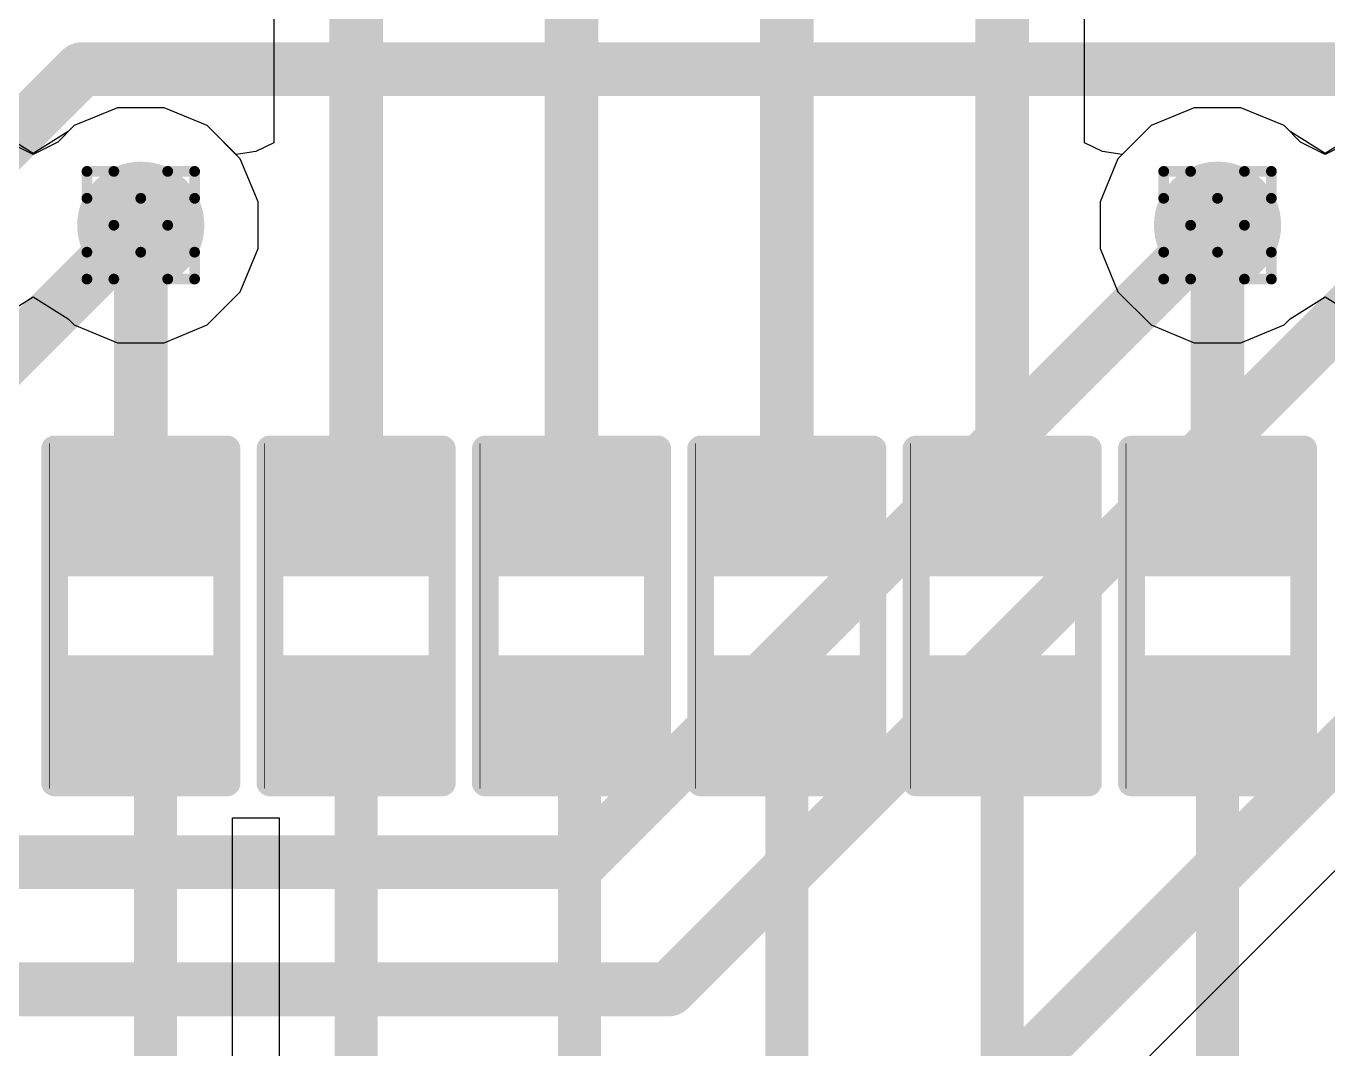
# Model space of a CAD drawing. Header units: inches. Extents: x -11 to 5379, y 0 to 5429.
# Drawn here: x 144.94 to 151.08, y 72.77 to 77.6 of the extents above; entities that cross this region are included whole.
import ezdxf

# ---------------------------------------------------------------- set-up
doc = ezdxf.new("R2010")
doc.units = ezdxf.units.IN
for name, color, linetype in [('Bottom Layer', 5, 'Continuous'), ('Drill Drawing', 1, 'Continuous'), ('GND', 16, 'Continuous'), ('PWR', 76, 'Continuous'), ('Top Layer', 1, 'Continuous'), ('Top Overlay', 2, 'Continuous'), ('Top Paste', 8, 'Continuous'), ('Top Solder', 216, 'Continuous'), ('Via Holes', 16, 'Continuous')]:
    doc.layers.add(name, color=color, linetype=linetype)

# ---------------------------------------------------------------- blocks, each defined once
blk = doc.blocks.new('R___0402_357')
at = {"layer": 'Top Layer'}
for points in [[(-0.6985, -0.3175), (-0.6985, 0.3175), (-0.2413, 0.3175), (-0.2413, -0.3175)], [(0.2413, -0.3175), (0.2413, 0.3175), (0.6985, 0.3175), (0.6985, -0.3175)]]:
    blk.add_hatch(color=1, dxfattribs=at).paths.add_polyline_path(points)
at = {"layer": 'Top Paste'}
for points in [[(-0.6985, -0.3175), (-0.6985, 0.3175), (-0.2413, 0.3175), (-0.2413, -0.3175)], [(0.2413, -0.3175), (0.2413, 0.3175), (0.6985, 0.3175), (0.6985, -0.3175)]]:
    blk.add_hatch(color=8, dxfattribs=at).paths.add_polyline_path(points)
at = {"layer": 'Top Solder'}
for points in [[(-0.7535, -0.3725), (-0.7535, 0.3725), (-0.1863, 0.3725), (-0.1863, -0.3725)], [(0.1863, -0.3725), (0.1863, 0.3725), (0.7535, 0.3725), (0.7535, -0.3725)]]:
    blk.add_hatch(color=216, dxfattribs=at).paths.add_polyline_path(points)
at = {"layer": 'Top Overlay'}
for points in [[(-0.7874, -0.4064, 0.127, 0.127, 0), (-0.7874, 0.4064, 0.127, 0.127, 0)], [(0.7874, 0.4064, 0.127, 0.127, 0), (-0.7874, 0.4064, 0.127, 0.127, 0)], [(0.7874, -0.4064, 0.127, 0.127, 0), (0.7874, 0.4064, 0.127, 0.127, 0)], [(0.7874, -0.4064, 0.127, 0.127, 0), (-0.7874, -0.4064, 0.127, 0.127, 0)], [(0.8128, -0.4318, 0.00323, 0.00323, 0), (-0.8128, -0.4318, 0.00323, 0.00323, 0)]]:
    blk.add_lwpolyline(points, format="xyseb", dxfattribs=at)
for points in [[(-0.8191, 0.4064, 0.0635, 0.0635, 1), (-0.7556, 0.4064, 0.0635, 0.0635, 1)], [(-0.8191, 0.4064, 0.0635, 0.0635, 1), (-0.7556, 0.4064, 0.0635, 0.0635, 1)], [(0.7556, 0.4064, 0.0635, 0.0635, 1), (0.8191, 0.4064, 0.0635, 0.0635, 1)], [(0.7556, 0.4064, 0.0635, 0.0635, 1), (0.8191, 0.4064, 0.0635, 0.0635, 1)], [(-0.8191, -0.4064, 0.0635, 0.0635, 1), (-0.7556, -0.4064, 0.0635, 0.0635, 1)], [(-0.8191, -0.4064, 0.0635, 0.0635, 1), (-0.7556, -0.4064, 0.0635, 0.0635, 1)], [(0.7556, -0.4064, 0.0635, 0.0635, 1), (0.8191, -0.4064, 0.0635, 0.0635, 1)], [(0.7556, -0.4064, 0.0635, 0.0635, 1), (0.8191, -0.4064, 0.0635, 0.0635, 1)], [(-0.8136, -0.4318, 0.00161, 0.00161, 1), (-0.812, -0.4318, 0.00161, 0.00161, 1)], [(0.812, -0.4318, 0.00161, 0.00161, 1), (0.8136, -0.4318, 0.00161, 0.00161, 1)]]:
    blk.add_lwpolyline(points, format="xyseb", close=True, dxfattribs=at)
blk = doc.blocks.new('R___0402_359')
at = {"layer": 'Top Layer'}
for points in [[(-0.6985, -0.3175), (-0.6985, 0.3175), (-0.2413, 0.3175), (-0.2413, -0.3175)], [(0.2413, -0.3175), (0.2413, 0.3175), (0.6985, 0.3175), (0.6985, -0.3175)]]:
    blk.add_hatch(color=1, dxfattribs=at).paths.add_polyline_path(points)
at = {"layer": 'Top Paste'}
for points in [[(-0.6985, -0.3175), (-0.6985, 0.3175), (-0.2413, 0.3175), (-0.2413, -0.3175)], [(0.2413, -0.3175), (0.2413, 0.3175), (0.6985, 0.3175), (0.6985, -0.3175)]]:
    blk.add_hatch(color=8, dxfattribs=at).paths.add_polyline_path(points)
at = {"layer": 'Top Solder'}
for points in [[(-0.7535, -0.3725), (-0.7535, 0.3725), (-0.1863, 0.3725), (-0.1863, -0.3725)], [(0.1863, -0.3725), (0.1863, 0.3725), (0.7535, 0.3725), (0.7535, -0.3725)]]:
    blk.add_hatch(color=216, dxfattribs=at).paths.add_polyline_path(points)
at = {"layer": 'Top Overlay'}
for points in [[(-0.7874, -0.4064, 0.127, 0.127, 0), (-0.7874, 0.4064, 0.127, 0.127, 0)], [(0.7874, 0.4064, 0.127, 0.127, 0), (-0.7874, 0.4064, 0.127, 0.127, 0)], [(0.7874, -0.4064, 0.127, 0.127, 0), (0.7874, 0.4064, 0.127, 0.127, 0)], [(0.7874, -0.4064, 0.127, 0.127, 0), (-0.7874, -0.4064, 0.127, 0.127, 0)], [(0.8128, -0.4318, 0.00323, 0.00323, 0), (-0.8128, -0.4318, 0.00323, 0.00323, 0)]]:
    blk.add_lwpolyline(points, format="xyseb", dxfattribs=at)
for points in [[(-0.8191, 0.4064, 0.0635, 0.0635, 1), (-0.7556, 0.4064, 0.0635, 0.0635, 1)], [(-0.8191, 0.4064, 0.0635, 0.0635, 1), (-0.7556, 0.4064, 0.0635, 0.0635, 1)], [(0.7556, 0.4064, 0.0635, 0.0635, 1), (0.8191, 0.4064, 0.0635, 0.0635, 1)], [(0.7556, 0.4064, 0.0635, 0.0635, 1), (0.8191, 0.4064, 0.0635, 0.0635, 1)], [(-0.8191, -0.4064, 0.0635, 0.0635, 1), (-0.7556, -0.4064, 0.0635, 0.0635, 1)], [(-0.8191, -0.4064, 0.0635, 0.0635, 1), (-0.7556, -0.4064, 0.0635, 0.0635, 1)], [(0.7556, -0.4064, 0.0635, 0.0635, 1), (0.8191, -0.4064, 0.0635, 0.0635, 1)], [(0.7556, -0.4064, 0.0635, 0.0635, 1), (0.8191, -0.4064, 0.0635, 0.0635, 1)], [(-0.8136, -0.4318, 0.00161, 0.00161, 1), (-0.812, -0.4318, 0.00161, 0.00161, 1)], [(0.812, -0.4318, 0.00161, 0.00161, 1), (0.8136, -0.4318, 0.00161, 0.00161, 1)]]:
    blk.add_lwpolyline(points, format="xyseb", close=True, dxfattribs=at)
blk = doc.blocks.new('R___0402_361')
at = {"layer": 'Top Layer'}
for points in [[(-0.6985, -0.3175), (-0.6985, 0.3175), (-0.2413, 0.3175), (-0.2413, -0.3175)], [(0.2413, -0.3175), (0.2413, 0.3175), (0.6985, 0.3175), (0.6985, -0.3175)]]:
    blk.add_hatch(color=1, dxfattribs=at).paths.add_polyline_path(points)
at = {"layer": 'Top Paste'}
for points in [[(-0.6985, -0.3175), (-0.6985, 0.3175), (-0.2413, 0.3175), (-0.2413, -0.3175)], [(0.2413, -0.3175), (0.2413, 0.3175), (0.6985, 0.3175), (0.6985, -0.3175)]]:
    blk.add_hatch(color=8, dxfattribs=at).paths.add_polyline_path(points)
at = {"layer": 'Top Solder'}
for points in [[(-0.7535, -0.3725), (-0.7535, 0.3725), (-0.1863, 0.3725), (-0.1863, -0.3725)], [(0.1863, -0.3725), (0.1863, 0.3725), (0.7535, 0.3725), (0.7535, -0.3725)]]:
    blk.add_hatch(color=216, dxfattribs=at).paths.add_polyline_path(points)
at = {"layer": 'Top Overlay'}
for points in [[(-0.7874, -0.4064, 0.127, 0.127, 0), (-0.7874, 0.4064, 0.127, 0.127, 0)], [(0.7874, 0.4064, 0.127, 0.127, 0), (-0.7874, 0.4064, 0.127, 0.127, 0)], [(0.7874, -0.4064, 0.127, 0.127, 0), (0.7874, 0.4064, 0.127, 0.127, 0)], [(0.7874, -0.4064, 0.127, 0.127, 0), (-0.7874, -0.4064, 0.127, 0.127, 0)], [(0.8128, -0.4318, 0.00323, 0.00323, 0), (-0.8128, -0.4318, 0.00323, 0.00323, 0)]]:
    blk.add_lwpolyline(points, format="xyseb", dxfattribs=at)
for points in [[(-0.8191, 0.4064, 0.0635, 0.0635, 1), (-0.7556, 0.4064, 0.0635, 0.0635, 1)], [(-0.8191, 0.4064, 0.0635, 0.0635, 1), (-0.7556, 0.4064, 0.0635, 0.0635, 1)], [(0.7556, 0.4064, 0.0635, 0.0635, 1), (0.8191, 0.4064, 0.0635, 0.0635, 1)], [(0.7556, 0.4064, 0.0635, 0.0635, 1), (0.8191, 0.4064, 0.0635, 0.0635, 1)], [(-0.8191, -0.4064, 0.0635, 0.0635, 1), (-0.7556, -0.4064, 0.0635, 0.0635, 1)], [(-0.8191, -0.4064, 0.0635, 0.0635, 1), (-0.7556, -0.4064, 0.0635, 0.0635, 1)], [(0.7556, -0.4064, 0.0635, 0.0635, 1), (0.8191, -0.4064, 0.0635, 0.0635, 1)], [(0.7556, -0.4064, 0.0635, 0.0635, 1), (0.8191, -0.4064, 0.0635, 0.0635, 1)], [(-0.8136, -0.4318, 0.00161, 0.00161, 1), (-0.812, -0.4318, 0.00161, 0.00161, 1)], [(0.812, -0.4318, 0.00161, 0.00161, 1), (0.8136, -0.4318, 0.00161, 0.00161, 1)]]:
    blk.add_lwpolyline(points, format="xyseb", close=True, dxfattribs=at)
blk = doc.blocks.new('R___0402_363')
at = {"layer": 'Top Layer'}
for points in [[(-0.6985, -0.3175), (-0.6985, 0.3175), (-0.2413, 0.3175), (-0.2413, -0.3175)], [(0.2413, -0.3175), (0.2413, 0.3175), (0.6985, 0.3175), (0.6985, -0.3175)]]:
    blk.add_hatch(color=1, dxfattribs=at).paths.add_polyline_path(points)
at = {"layer": 'Top Paste'}
for points in [[(-0.6985, -0.3175), (-0.6985, 0.3175), (-0.2413, 0.3175), (-0.2413, -0.3175)], [(0.2413, -0.3175), (0.2413, 0.3175), (0.6985, 0.3175), (0.6985, -0.3175)]]:
    blk.add_hatch(color=8, dxfattribs=at).paths.add_polyline_path(points)
at = {"layer": 'Top Solder'}
for points in [[(-0.7535, -0.3725), (-0.7535, 0.3725), (-0.1863, 0.3725), (-0.1863, -0.3725)], [(0.1863, -0.3725), (0.1863, 0.3725), (0.7535, 0.3725), (0.7535, -0.3725)]]:
    blk.add_hatch(color=216, dxfattribs=at).paths.add_polyline_path(points)
at = {"layer": 'Top Overlay'}
for points in [[(-0.7874, -0.4064, 0.127, 0.127, 0), (-0.7874, 0.4064, 0.127, 0.127, 0)], [(0.7874, 0.4064, 0.127, 0.127, 0), (-0.7874, 0.4064, 0.127, 0.127, 0)], [(0.7874, -0.4064, 0.127, 0.127, 0), (0.7874, 0.4064, 0.127, 0.127, 0)], [(0.7874, -0.4064, 0.127, 0.127, 0), (-0.7874, -0.4064, 0.127, 0.127, 0)], [(0.8128, -0.4318, 0.00323, 0.00323, 0), (-0.8128, -0.4318, 0.00323, 0.00323, 0)]]:
    blk.add_lwpolyline(points, format="xyseb", dxfattribs=at)
for points in [[(-0.8191, 0.4064, 0.0635, 0.0635, 1), (-0.7556, 0.4064, 0.0635, 0.0635, 1)], [(-0.8191, 0.4064, 0.0635, 0.0635, 1), (-0.7556, 0.4064, 0.0635, 0.0635, 1)], [(0.7556, 0.4064, 0.0635, 0.0635, 1), (0.8191, 0.4064, 0.0635, 0.0635, 1)], [(0.7556, 0.4064, 0.0635, 0.0635, 1), (0.8191, 0.4064, 0.0635, 0.0635, 1)], [(-0.8191, -0.4064, 0.0635, 0.0635, 1), (-0.7556, -0.4064, 0.0635, 0.0635, 1)], [(-0.8191, -0.4064, 0.0635, 0.0635, 1), (-0.7556, -0.4064, 0.0635, 0.0635, 1)], [(0.7556, -0.4064, 0.0635, 0.0635, 1), (0.8191, -0.4064, 0.0635, 0.0635, 1)], [(0.7556, -0.4064, 0.0635, 0.0635, 1), (0.8191, -0.4064, 0.0635, 0.0635, 1)], [(-0.8136, -0.4318, 0.00161, 0.00161, 1), (-0.812, -0.4318, 0.00161, 0.00161, 1)], [(0.812, -0.4318, 0.00161, 0.00161, 1), (0.8136, -0.4318, 0.00161, 0.00161, 1)]]:
    blk.add_lwpolyline(points, format="xyseb", close=True, dxfattribs=at)
blk = doc.blocks.new('R___0402_365')
at = {"layer": 'Top Layer'}
for points in [[(-0.6985, -0.3175), (-0.6985, 0.3175), (-0.2413, 0.3175), (-0.2413, -0.3175)], [(0.2413, -0.3175), (0.2413, 0.3175), (0.6985, 0.3175), (0.6985, -0.3175)]]:
    blk.add_hatch(color=1, dxfattribs=at).paths.add_polyline_path(points)
at = {"layer": 'Top Paste'}
for points in [[(-0.6985, -0.3175), (-0.6985, 0.3175), (-0.2413, 0.3175), (-0.2413, -0.3175)], [(0.2413, -0.3175), (0.2413, 0.3175), (0.6985, 0.3175), (0.6985, -0.3175)]]:
    blk.add_hatch(color=8, dxfattribs=at).paths.add_polyline_path(points)
at = {"layer": 'Top Solder'}
for points in [[(-0.7535, -0.3725), (-0.7535, 0.3725), (-0.1863, 0.3725), (-0.1863, -0.3725)], [(0.1863, -0.3725), (0.1863, 0.3725), (0.7535, 0.3725), (0.7535, -0.3725)]]:
    blk.add_hatch(color=216, dxfattribs=at).paths.add_polyline_path(points)
at = {"layer": 'Top Overlay'}
for points in [[(-0.7874, -0.4064, 0.127, 0.127, 0), (-0.7874, 0.4064, 0.127, 0.127, 0)], [(0.7874, 0.4064, 0.127, 0.127, 0), (-0.7874, 0.4064, 0.127, 0.127, 0)], [(0.7874, -0.4064, 0.127, 0.127, 0), (0.7874, 0.4064, 0.127, 0.127, 0)], [(0.7874, -0.4064, 0.127, 0.127, 0), (-0.7874, -0.4064, 0.127, 0.127, 0)], [(0.8128, -0.4318, 0.00323, 0.00323, 0), (-0.8128, -0.4318, 0.00323, 0.00323, 0)]]:
    blk.add_lwpolyline(points, format="xyseb", dxfattribs=at)
for points in [[(-0.8191, 0.4064, 0.0635, 0.0635, 1), (-0.7556, 0.4064, 0.0635, 0.0635, 1)], [(-0.8191, 0.4064, 0.0635, 0.0635, 1), (-0.7556, 0.4064, 0.0635, 0.0635, 1)], [(0.7556, 0.4064, 0.0635, 0.0635, 1), (0.8191, 0.4064, 0.0635, 0.0635, 1)], [(0.7556, 0.4064, 0.0635, 0.0635, 1), (0.8191, 0.4064, 0.0635, 0.0635, 1)], [(-0.8191, -0.4064, 0.0635, 0.0635, 1), (-0.7556, -0.4064, 0.0635, 0.0635, 1)], [(-0.8191, -0.4064, 0.0635, 0.0635, 1), (-0.7556, -0.4064, 0.0635, 0.0635, 1)], [(0.7556, -0.4064, 0.0635, 0.0635, 1), (0.8191, -0.4064, 0.0635, 0.0635, 1)], [(0.7556, -0.4064, 0.0635, 0.0635, 1), (0.8191, -0.4064, 0.0635, 0.0635, 1)], [(-0.8136, -0.4318, 0.00161, 0.00161, 1), (-0.812, -0.4318, 0.00161, 0.00161, 1)], [(0.812, -0.4318, 0.00161, 0.00161, 1), (0.8136, -0.4318, 0.00161, 0.00161, 1)]]:
    blk.add_lwpolyline(points, format="xyseb", close=True, dxfattribs=at)
blk = doc.blocks.new('R___0402_368')
at = {"layer": 'Top Layer'}
for points in [[(-0.6985, -0.3175), (-0.6985, 0.3175), (-0.2413, 0.3175), (-0.2413, -0.3175)], [(0.2413, -0.3175), (0.2413, 0.3175), (0.6985, 0.3175), (0.6985, -0.3175)]]:
    blk.add_hatch(color=1, dxfattribs=at).paths.add_polyline_path(points)
at = {"layer": 'Top Paste'}
for points in [[(-0.6985, -0.3175), (-0.6985, 0.3175), (-0.2413, 0.3175), (-0.2413, -0.3175)], [(0.2413, -0.3175), (0.2413, 0.3175), (0.6985, 0.3175), (0.6985, -0.3175)]]:
    blk.add_hatch(color=8, dxfattribs=at).paths.add_polyline_path(points)
at = {"layer": 'Top Solder'}
for points in [[(-0.7535, -0.3725), (-0.7535, 0.3725), (-0.1863, 0.3725), (-0.1863, -0.3725)], [(0.1863, -0.3725), (0.1863, 0.3725), (0.7535, 0.3725), (0.7535, -0.3725)]]:
    blk.add_hatch(color=216, dxfattribs=at).paths.add_polyline_path(points)
at = {"layer": 'Top Overlay'}
for points in [[(-0.7874, -0.4064, 0.127, 0.127, 0), (-0.7874, 0.4064, 0.127, 0.127, 0)], [(0.7874, 0.4064, 0.127, 0.127, 0), (-0.7874, 0.4064, 0.127, 0.127, 0)], [(0.7874, -0.4064, 0.127, 0.127, 0), (0.7874, 0.4064, 0.127, 0.127, 0)], [(0.7874, -0.4064, 0.127, 0.127, 0), (-0.7874, -0.4064, 0.127, 0.127, 0)], [(0.8128, -0.4318, 0.00323, 0.00323, 0), (-0.8128, -0.4318, 0.00323, 0.00323, 0)]]:
    blk.add_lwpolyline(points, format="xyseb", dxfattribs=at)
for points in [[(-0.8191, 0.4064, 0.0635, 0.0635, 1), (-0.7556, 0.4064, 0.0635, 0.0635, 1)], [(-0.8191, 0.4064, 0.0635, 0.0635, 1), (-0.7556, 0.4064, 0.0635, 0.0635, 1)], [(0.7556, 0.4064, 0.0635, 0.0635, 1), (0.8191, 0.4064, 0.0635, 0.0635, 1)], [(0.7556, 0.4064, 0.0635, 0.0635, 1), (0.8191, 0.4064, 0.0635, 0.0635, 1)], [(-0.8191, -0.4064, 0.0635, 0.0635, 1), (-0.7556, -0.4064, 0.0635, 0.0635, 1)], [(-0.8191, -0.4064, 0.0635, 0.0635, 1), (-0.7556, -0.4064, 0.0635, 0.0635, 1)], [(0.7556, -0.4064, 0.0635, 0.0635, 1), (0.8191, -0.4064, 0.0635, 0.0635, 1)], [(0.7556, -0.4064, 0.0635, 0.0635, 1), (0.8191, -0.4064, 0.0635, 0.0635, 1)], [(-0.8136, -0.4318, 0.00161, 0.00161, 1), (-0.812, -0.4318, 0.00161, 0.00161, 1)], [(0.812, -0.4318, 0.00161, 0.00161, 1), (0.8136, -0.4318, 0.00161, 0.00161, 1)]]:
    blk.add_lwpolyline(points, format="xyseb", close=True, dxfattribs=at)

msp = doc.modelspace()

# ---------------------------------------------------------------- hatches: boundary and pattern name
at = {"layer": 'Bottom Layer'}
h = msp.add_hatch(color=5, dxfattribs=at)
edge = h.paths.add_edge_path()
edge.add_arc((145.4784, 76.6584), 0.3, 0, 360)
h = msp.add_hatch(color=5, dxfattribs=at)
edge = h.paths.add_edge_path()
edge.add_arc((150.5584, 76.6584), 0.3, 0, 360)
at = {"layer": 'GND'}
h = msp.add_hatch(color=16, dxfattribs=at)
edge = h.paths.add_edge_path()
edge.add_arc((145.4784, 76.6584), 0.3, 0, 360)
h = msp.add_hatch(color=16, dxfattribs=at)
edge = h.paths.add_edge_path()
edge.add_arc((150.5584, 76.6584), 0.3, 0, 360)
at = {"layer": 'PWR'}
h = msp.add_hatch(color=76, dxfattribs=at)
edge = h.paths.add_edge_path()
edge.add_arc((145.4784, 76.6584), 0.3, 0, 360)
h = msp.add_hatch(color=76, dxfattribs=at)
edge = h.paths.add_edge_path()
edge.add_arc((150.5584, 76.6584), 0.3, 0, 360)
at = {"layer": 'Top Layer'}
h = msp.add_hatch(color=1, dxfattribs=at)
edge = h.paths.add_edge_path()
edge.add_arc((145.4784, 76.6584), 0.3, 0, 360)
h = msp.add_hatch(color=1, dxfattribs=at)
edge = h.paths.add_edge_path()
edge.add_arc((150.5584, 76.6584), 0.3, 0, 360)
at = {"layer": 'Via Holes'}
h = msp.add_hatch(color=7, dxfattribs=at)
edge = h.paths.add_edge_path()
edge.add_arc((145.4784, 76.6584), 0.15, 0, 360)
h = msp.add_hatch(color=7, dxfattribs=at)
edge = h.paths.add_edge_path()
edge.add_arc((150.5584, 76.6584), 0.15, 0, 360)

# ---------------------------------------------------------------- linework, layer by layer
at = {"layer": 'Bottom Layer'}
msp.add_line((149.7148, 72.2174), (153.6017, 76.1044), dxfattribs=at)
for points in [[(144.4624, 76.6584, 0.254, 0.254, 0), (145.1982, 77.3943, 0.254, 0.254, 0)], [(145.1982, 77.3943, 0.254, 0.254, 0), (164.1597, 77.3943, 0.254, 0.254, 0)], [(143.0654, 74.2454, 0.254, 0.254, 0), (145.4784, 76.6584, 0.254, 0.254, 0)], [(147.5542, 73.6543, 0.254, 0.254, 0), (150.5584, 76.6584, 0.254, 0.254, 0)], [(147.9702, 73.0542, 0.254, 0.254, 0), (151.5744, 76.6584, 0.254, 0.254, 0)], [(149.4401, 72.4921, 0.254, 0.254, 0), (153.6064, 76.6584, 0.254, 0.254, 0)], [(123.2073, 73.6543, 0.254, 0.254, 0), (147.5542, 73.6543, 0.254, 0.254, 0)], [(123.41, 73.0542, 0.254, 0.254, 0), (147.9702, 73.0542, 0.254, 0.254, 0)]]:
    msp.add_lwpolyline(points, format="xyseb", dxfattribs=at)
for points in [[(145.1347, 77.3943, 0.127, 0.127, 1), (145.2617, 77.3943, 0.127, 0.127, 1)], [(145.1347, 77.3943, 0.127, 0.127, 1), (145.2617, 77.3943, 0.127, 0.127, 1)], [(145.4149, 76.6584, 0.127, 0.127, 1), (145.5419, 76.6584, 0.127, 0.127, 1)], [(150.4949, 76.6584, 0.127, 0.127, 1), (150.6219, 76.6584, 0.127, 0.127, 1)], [(147.4907, 73.6543, 0.127, 0.127, 1), (147.6177, 73.6543, 0.127, 0.127, 1)], [(147.4907, 73.6543, 0.127, 0.127, 1), (147.6177, 73.6543, 0.127, 0.127, 1)], [(147.9067, 73.0542, 0.127, 0.127, 1), (148.0337, 73.0542, 0.127, 0.127, 1)], [(147.9067, 73.0542, 0.127, 0.127, 1), (148.0337, 73.0542, 0.127, 0.127, 1)]]:
    msp.add_lwpolyline(points, format="xyseb", close=True, dxfattribs=at)
at = {"layer": 'Drill Drawing'}
for points in [[(145.2244, 76.7854, 0.0508, 0.0508, 0), (145.2244, 76.9124, 0.0508, 0.0508, 0)], [(145.2244, 76.9124, 0.0508, 0.0508, 0), (145.3514, 76.9124, 0.0508, 0.0508, 0)], [(145.3514, 76.9124, 0.0508, 0.0508, 0), (145.4784, 76.7854, 0.0508, 0.0508, 0)], [(145.4784, 76.7854, 0.0508, 0.0508, 0), (145.6054, 76.9124, 0.0508, 0.0508, 0)], [(145.6054, 76.9124, 0.0508, 0.0508, 0), (145.7324, 76.9124, 0.0508, 0.0508, 0)], [(145.7324, 76.7854, 0.0508, 0.0508, 0), (145.7324, 76.9124, 0.0508, 0.0508, 0)], [(150.3044, 76.7854, 0.0508, 0.0508, 0), (150.3044, 76.9124, 0.0508, 0.0508, 0)], [(150.3044, 76.9124, 0.0508, 0.0508, 0), (150.4314, 76.9124, 0.0508, 0.0508, 0)], [(150.4314, 76.9124, 0.0508, 0.0508, 0), (150.5584, 76.7854, 0.0508, 0.0508, 0)], [(150.5584, 76.7854, 0.0508, 0.0508, 0), (150.6854, 76.9124, 0.0508, 0.0508, 0)], [(150.6854, 76.9124, 0.0508, 0.0508, 0), (150.8124, 76.9124, 0.0508, 0.0508, 0)], [(150.8124, 76.7854, 0.0508, 0.0508, 0), (150.8124, 76.9124, 0.0508, 0.0508, 0)], [(145.2244, 76.7854, 0.0508, 0.0508, 0), (145.3514, 76.6584, 0.0508, 0.0508, 0)], [(145.6054, 76.6584, 0.0508, 0.0508, 0), (145.7324, 76.7854, 0.0508, 0.0508, 0)], [(150.3044, 76.7854, 0.0508, 0.0508, 0), (150.4314, 76.6584, 0.0508, 0.0508, 0)], [(150.6854, 76.6584, 0.0508, 0.0508, 0), (150.8124, 76.7854, 0.0508, 0.0508, 0)], [(145.2244, 76.5314, 0.0508, 0.0508, 0), (145.3514, 76.6584, 0.0508, 0.0508, 0)], [(145.6054, 76.6584, 0.0508, 0.0508, 0), (145.7324, 76.5314, 0.0508, 0.0508, 0)], [(150.3044, 76.5314, 0.0508, 0.0508, 0), (150.4314, 76.6584, 0.0508, 0.0508, 0)], [(150.6854, 76.6584, 0.0508, 0.0508, 0), (150.8124, 76.5314, 0.0508, 0.0508, 0)], [(145.2244, 76.4044, 0.0508, 0.0508, 0), (145.2244, 76.5314, 0.0508, 0.0508, 0)], [(145.3514, 76.4044, 0.0508, 0.0508, 0), (145.4784, 76.5314, 0.0508, 0.0508, 0)], [(145.4784, 76.5314, 0.0508, 0.0508, 0), (145.6054, 76.4044, 0.0508, 0.0508, 0)], [(145.7324, 76.4044, 0.0508, 0.0508, 0), (145.7324, 76.5314, 0.0508, 0.0508, 0)], [(150.3044, 76.4044, 0.0508, 0.0508, 0), (150.3044, 76.5314, 0.0508, 0.0508, 0)], [(150.4314, 76.4044, 0.0508, 0.0508, 0), (150.5584, 76.5314, 0.0508, 0.0508, 0)], [(150.5584, 76.5314, 0.0508, 0.0508, 0), (150.6854, 76.4044, 0.0508, 0.0508, 0)], [(150.8124, 76.4044, 0.0508, 0.0508, 0), (150.8124, 76.5314, 0.0508, 0.0508, 0)], [(145.2244, 76.4044, 0.0508, 0.0508, 0), (145.3514, 76.4044, 0.0508, 0.0508, 0)], [(145.6054, 76.4044, 0.0508, 0.0508, 0), (145.7324, 76.4044, 0.0508, 0.0508, 0)], [(150.3044, 76.4044, 0.0508, 0.0508, 0), (150.4314, 76.4044, 0.0508, 0.0508, 0)], [(150.6854, 76.4044, 0.0508, 0.0508, 0), (150.8124, 76.4044, 0.0508, 0.0508, 0)]]:
    msp.add_lwpolyline(points, format="xyseb", dxfattribs=at)
for points in [[(145.2117, 76.9124, 0.0254, 0.0254, 1), (145.2371, 76.9124, 0.0254, 0.0254, 1)], [(145.2117, 76.9124, 0.0254, 0.0254, 1), (145.2371, 76.9124, 0.0254, 0.0254, 1)], [(145.3387, 76.9124, 0.0254, 0.0254, 1), (145.3641, 76.9124, 0.0254, 0.0254, 1)], [(145.3387, 76.9124, 0.0254, 0.0254, 1), (145.3641, 76.9124, 0.0254, 0.0254, 1)], [(145.5927, 76.9124, 0.0254, 0.0254, 1), (145.6181, 76.9124, 0.0254, 0.0254, 1)], [(145.5927, 76.9124, 0.0254, 0.0254, 1), (145.6181, 76.9124, 0.0254, 0.0254, 1)], [(145.7197, 76.9124, 0.0254, 0.0254, 1), (145.7451, 76.9124, 0.0254, 0.0254, 1)], [(145.7197, 76.9124, 0.0254, 0.0254, 1), (145.7451, 76.9124, 0.0254, 0.0254, 1)], [(150.2917, 76.9124, 0.0254, 0.0254, 1), (150.3171, 76.9124, 0.0254, 0.0254, 1)], [(150.2917, 76.9124, 0.0254, 0.0254, 1), (150.3171, 76.9124, 0.0254, 0.0254, 1)], [(150.4187, 76.9124, 0.0254, 0.0254, 1), (150.4441, 76.9124, 0.0254, 0.0254, 1)], [(150.4187, 76.9124, 0.0254, 0.0254, 1), (150.4441, 76.9124, 0.0254, 0.0254, 1)], [(150.6727, 76.9124, 0.0254, 0.0254, 1), (150.6981, 76.9124, 0.0254, 0.0254, 1)], [(150.6727, 76.9124, 0.0254, 0.0254, 1), (150.6981, 76.9124, 0.0254, 0.0254, 1)], [(150.7997, 76.9124, 0.0254, 0.0254, 1), (150.8251, 76.9124, 0.0254, 0.0254, 1)], [(150.7997, 76.9124, 0.0254, 0.0254, 1), (150.8251, 76.9124, 0.0254, 0.0254, 1)], [(145.2117, 76.7854, 0.0254, 0.0254, 1), (145.2371, 76.7854, 0.0254, 0.0254, 1)], [(145.2117, 76.7854, 0.0254, 0.0254, 1), (145.2371, 76.7854, 0.0254, 0.0254, 1)], [(145.4657, 76.7854, 0.0254, 0.0254, 1), (145.4911, 76.7854, 0.0254, 0.0254, 1)], [(145.4657, 76.7854, 0.0254, 0.0254, 1), (145.4911, 76.7854, 0.0254, 0.0254, 1)], [(145.7197, 76.7854, 0.0254, 0.0254, 1), (145.7451, 76.7854, 0.0254, 0.0254, 1)], [(145.7197, 76.7854, 0.0254, 0.0254, 1), (145.7451, 76.7854, 0.0254, 0.0254, 1)], [(150.2917, 76.7854, 0.0254, 0.0254, 1), (150.3171, 76.7854, 0.0254, 0.0254, 1)], [(150.2917, 76.7854, 0.0254, 0.0254, 1), (150.3171, 76.7854, 0.0254, 0.0254, 1)], [(150.5457, 76.7854, 0.0254, 0.0254, 1), (150.5711, 76.7854, 0.0254, 0.0254, 1)], [(150.5457, 76.7854, 0.0254, 0.0254, 1), (150.5711, 76.7854, 0.0254, 0.0254, 1)], [(150.7997, 76.7854, 0.0254, 0.0254, 1), (150.8251, 76.7854, 0.0254, 0.0254, 1)], [(150.7997, 76.7854, 0.0254, 0.0254, 1), (150.8251, 76.7854, 0.0254, 0.0254, 1)], [(145.3387, 76.6584, 0.0254, 0.0254, 1), (145.3641, 76.6584, 0.0254, 0.0254, 1)], [(145.3387, 76.6584, 0.0254, 0.0254, 1), (145.3641, 76.6584, 0.0254, 0.0254, 1)], [(145.5927, 76.6584, 0.0254, 0.0254, 1), (145.6181, 76.6584, 0.0254, 0.0254, 1)], [(145.5927, 76.6584, 0.0254, 0.0254, 1), (145.6181, 76.6584, 0.0254, 0.0254, 1)], [(150.4187, 76.6584, 0.0254, 0.0254, 1), (150.4441, 76.6584, 0.0254, 0.0254, 1)], [(150.4187, 76.6584, 0.0254, 0.0254, 1), (150.4441, 76.6584, 0.0254, 0.0254, 1)], [(150.6727, 76.6584, 0.0254, 0.0254, 1), (150.6981, 76.6584, 0.0254, 0.0254, 1)], [(150.6727, 76.6584, 0.0254, 0.0254, 1), (150.6981, 76.6584, 0.0254, 0.0254, 1)], [(145.2117, 76.5314, 0.0254, 0.0254, 1), (145.2371, 76.5314, 0.0254, 0.0254, 1)], [(145.2117, 76.5314, 0.0254, 0.0254, 1), (145.2371, 76.5314, 0.0254, 0.0254, 1)], [(145.4657, 76.5314, 0.0254, 0.0254, 1), (145.4911, 76.5314, 0.0254, 0.0254, 1)], [(145.4657, 76.5314, 0.0254, 0.0254, 1), (145.4911, 76.5314, 0.0254, 0.0254, 1)], [(145.7197, 76.5314, 0.0254, 0.0254, 1), (145.7451, 76.5314, 0.0254, 0.0254, 1)], [(145.7197, 76.5314, 0.0254, 0.0254, 1), (145.7451, 76.5314, 0.0254, 0.0254, 1)], [(150.2917, 76.5314, 0.0254, 0.0254, 1), (150.3171, 76.5314, 0.0254, 0.0254, 1)], [(150.2917, 76.5314, 0.0254, 0.0254, 1), (150.3171, 76.5314, 0.0254, 0.0254, 1)], [(150.5457, 76.5314, 0.0254, 0.0254, 1), (150.5711, 76.5314, 0.0254, 0.0254, 1)], [(150.5457, 76.5314, 0.0254, 0.0254, 1), (150.5711, 76.5314, 0.0254, 0.0254, 1)], [(150.7997, 76.5314, 0.0254, 0.0254, 1), (150.8251, 76.5314, 0.0254, 0.0254, 1)], [(150.7997, 76.5314, 0.0254, 0.0254, 1), (150.8251, 76.5314, 0.0254, 0.0254, 1)], [(145.2117, 76.4044, 0.0254, 0.0254, 1), (145.2371, 76.4044, 0.0254, 0.0254, 1)], [(145.2117, 76.4044, 0.0254, 0.0254, 1), (145.2371, 76.4044, 0.0254, 0.0254, 1)], [(145.3387, 76.4044, 0.0254, 0.0254, 1), (145.3641, 76.4044, 0.0254, 0.0254, 1)], [(145.3387, 76.4044, 0.0254, 0.0254, 1), (145.3641, 76.4044, 0.0254, 0.0254, 1)], [(145.5927, 76.4044, 0.0254, 0.0254, 1), (145.6181, 76.4044, 0.0254, 0.0254, 1)], [(145.5927, 76.4044, 0.0254, 0.0254, 1), (145.6181, 76.4044, 0.0254, 0.0254, 1)], [(145.7197, 76.4044, 0.0254, 0.0254, 1), (145.7451, 76.4044, 0.0254, 0.0254, 1)], [(145.7197, 76.4044, 0.0254, 0.0254, 1), (145.7451, 76.4044, 0.0254, 0.0254, 1)], [(150.2917, 76.4044, 0.0254, 0.0254, 1), (150.3171, 76.4044, 0.0254, 0.0254, 1)], [(150.2917, 76.4044, 0.0254, 0.0254, 1), (150.3171, 76.4044, 0.0254, 0.0254, 1)], [(150.4187, 76.4044, 0.0254, 0.0254, 1), (150.4441, 76.4044, 0.0254, 0.0254, 1)], [(150.4187, 76.4044, 0.0254, 0.0254, 1), (150.4441, 76.4044, 0.0254, 0.0254, 1)], [(150.6727, 76.4044, 0.0254, 0.0254, 1), (150.6981, 76.4044, 0.0254, 0.0254, 1)], [(150.6727, 76.4044, 0.0254, 0.0254, 1), (150.6981, 76.4044, 0.0254, 0.0254, 1)], [(150.7997, 76.4044, 0.0254, 0.0254, 1), (150.8251, 76.4044, 0.0254, 0.0254, 1)], [(150.7997, 76.4044, 0.0254, 0.0254, 1), (150.8251, 76.4044, 0.0254, 0.0254, 1)]]:
    msp.add_lwpolyline(points, format="xyseb", close=True, dxfattribs=at)
at = {"layer": 'GND'}
for p, q in [((145.3682, 77.2124), (145.1646, 77.1281)), ((145.5886, 77.2124), (145.3682, 77.2124)), ((145.7922, 77.1281), (145.5886, 77.2124)), ((150.4482, 77.2124), (150.2446, 77.1281)), ((150.6686, 77.2124), (150.4482, 77.2124)), ((150.8722, 77.1281), (150.6686, 77.2124)), ((144.9704, 76.9962), (144.8045, 77.0998)), ((145.1363, 77.0998), (144.9704, 76.9962)), ((145.1646, 77.1281), (145.1363, 77.0998)), ((145.948, 76.9722), (145.7922, 77.1281)), ((150.2446, 77.1281), (150.0887, 76.9722)), ((150.9004, 77.0998), (150.8722, 77.1281)), ((151.0664, 76.9962), (150.9004, 77.0998)), ((151.2323, 77.0998), (151.0664, 76.9962)), ((146.0324, 76.7686), (145.948, 76.9722)), ((150.0887, 76.9722), (150.0044, 76.7686)), ((146.0324, 76.5482), (146.0324, 76.7686)), ((150.0044, 76.7686), (150.0044, 76.5482)), ((145.948, 76.3446), (146.0324, 76.5482)), ((150.0044, 76.5482), (150.0887, 76.3446)), ((144.8045, 76.217), (144.9704, 76.3207)), ((144.9704, 76.3207), (145.1363, 76.217)), ((145.7922, 76.1888), (145.948, 76.3446)), ((150.0887, 76.3446), (150.2446, 76.1888)), ((150.9004, 76.217), (151.0664, 76.3207)), ((151.0664, 76.3207), (151.2323, 76.217)), ((145.1363, 76.217), (145.1646, 76.1888)), ((145.1646, 76.1888), (145.3682, 76.1044)), ((145.5886, 76.1044), (145.7922, 76.1888)), ((150.2446, 76.1888), (150.4482, 76.1044)), ((150.6686, 76.1044), (150.8722, 76.1888)), ((150.8722, 76.1888), (150.9004, 76.217)), ((145.3682, 76.1044), (145.5886, 76.1044)), ((150.4482, 76.1044), (150.6686, 76.1044))]:
    msp.add_line(p, q, dxfattribs=at)
at = {"layer": 'PWR'}
for p, q in [((145.3682, 77.2124), (145.1646, 77.1281)), ((145.5886, 77.2124), (145.3682, 77.2124)), ((145.7922, 77.1281), (145.5886, 77.2124)), ((150.4482, 77.2124), (150.2446, 77.1281)), ((150.6686, 77.2124), (150.4482, 77.2124)), ((150.8722, 77.1281), (150.6686, 77.2124)), ((144.9704, 76.9962), (144.8045, 77.0998)), ((145.1363, 77.0998), (144.9704, 76.9962)), ((145.1646, 77.1281), (145.1363, 77.0998)), ((145.948, 76.9722), (145.7922, 77.1281)), ((150.2446, 77.1281), (150.0887, 76.9722)), ((150.9004, 77.0998), (150.8722, 77.1281)), ((151.0664, 76.9962), (150.9004, 77.0998)), ((151.2323, 77.0998), (151.0664, 76.9962)), ((146.0324, 76.7686), (145.948, 76.9722)), ((150.0887, 76.9722), (150.0044, 76.7686)), ((146.0324, 76.5482), (146.0324, 76.7686)), ((150.0044, 76.7686), (150.0044, 76.5482)), ((145.948, 76.3446), (146.0324, 76.5482)), ((150.0044, 76.5482), (150.0887, 76.3446)), ((144.8045, 76.217), (144.9704, 76.3207)), ((144.9704, 76.3207), (145.1363, 76.217)), ((145.7922, 76.1888), (145.948, 76.3446)), ((150.0887, 76.3446), (150.2446, 76.1888)), ((150.9004, 76.217), (151.0664, 76.3207)), ((151.0664, 76.3207), (151.2323, 76.217)), ((145.1363, 76.217), (145.1646, 76.1888)), ((145.1646, 76.1888), (145.3682, 76.1044)), ((145.5886, 76.1044), (145.7922, 76.1888)), ((150.2446, 76.1888), (150.4482, 76.1044)), ((150.6686, 76.1044), (150.8722, 76.1888)), ((150.8722, 76.1888), (150.9004, 76.217)), ((145.3682, 76.1044), (145.5886, 76.1044)), ((150.4482, 76.1044), (150.6686, 76.1044))]:
    msp.add_line(p, q, dxfattribs=at)
at = {"layer": 'Top Layer'}
for p, q in [((146.1059, 78.2954), (146.1059, 77.0467)), ((149.9308, 77.0467), (149.9308, 78.2954)), ((145.3682, 77.2124), (145.1646, 77.1281)), ((145.5886, 77.2124), (145.3682, 77.2124)), ((145.7922, 77.1281), (145.5886, 77.2124)), ((150.4482, 77.2124), (150.2446, 77.1281)), ((150.6686, 77.2124), (150.4482, 77.2124)), ((150.8722, 77.1281), (150.6686, 77.2124)), ((145.1646, 77.1281), (145.0865, 77.0501)), ((145.9281, 76.9922), (145.7922, 77.1281)), ((150.2446, 77.1281), (150.1086, 76.9922)), ((150.9502, 77.0501), (150.8722, 77.1281)), ((144.9704, 76.9916), (144.8542, 77.0501)), ((145.0865, 77.0501), (144.9704, 76.9916)), ((146.1059, 77.0467), (146.0218, 77.007)), ((150.015, 77.007), (149.9308, 77.0467)), ((151.0664, 76.9916), (150.9502, 77.0501)), ((151.1825, 77.0501), (151.0664, 76.9916)), ((146.0218, 77.007), (145.9281, 76.9922)), ((150.1086, 76.9922), (150.015, 77.007)), ((145.9104, 68.8594), (145.9104, 73.8632)), ((145.9104, 73.8632), (146.1318, 73.8632)), ((146.1318, 73.8632), (146.1318, 71.2398))]:
    msp.add_line(p, q, dxfattribs=at)
for points in [[(146.4944, 75.2856, 0.254, 0.254, 0), (146.4944, 78.6904, 0.254, 0.254, 0)], [(147.5104, 75.2856, 0.254, 0.254, 0), (147.5104, 78.6904, 0.254, 0.254, 0)], [(148.5264, 75.2856, 0.254, 0.254, 0), (148.5264, 78.6904, 0.254, 0.254, 0)], [(149.5424, 75.2856, 0.254, 0.254, 0), (149.5424, 78.6904, 0.254, 0.254, 0)], [(145.4784, 75.2856, 0.254, 0.254, 0), (145.4784, 76.6584, 0.254, 0.254, 0)], [(150.5584, 75.2856, 0.254, 0.254, 0), (150.5584, 76.6584, 0.254, 0.254, 0)], [(145.4784, 74.3458, 0.2032, 0.2032, 0), (145.5478, 74.2764, 0.2032, 0.2032, 0)], [(146.4944, 71.2398, 0.2032, 0.2032, 0), (146.4944, 74.3458, 0.2032, 0.2032, 0)], [(147.5104, 74.3458, 0.2032, 0.2032, 0), (147.5478, 74.3084, 0.2032, 0.2032, 0)], [(148.5264, 71.2023, 0.2032, 0.2032, 0), (148.5264, 74.3458, 0.2032, 0.2032, 0)], [(149.5424, 71.5717, 0.2032, 0.2032, 0), (149.5424, 74.3458, 0.2032, 0.2032, 0)], [(150.5584, 71.4636, 0.2032, 0.2032, 0), (150.5584, 74.3458, 0.2032, 0.2032, 0)], [(147.5478, 66.4838, 0.2032, 0.2032, 0), (147.5478, 74.3084, 0.2032, 0.2032, 0)], [(145.5478, 66.4838, 0.2032, 0.2032, 0), (145.5478, 74.2764, 0.2032, 0.2032, 0)]]:
    msp.add_lwpolyline(points, format="xyseb", dxfattribs=at)
for points in [[(145.4149, 76.6584, 0.127, 0.127, 1), (145.5419, 76.6584, 0.127, 0.127, 1)], [(150.4949, 76.6584, 0.127, 0.127, 1), (150.6219, 76.6584, 0.127, 0.127, 1)], [(145.4149, 75.2856, 0.127, 0.127, 1), (145.5419, 75.2856, 0.127, 0.127, 1)], [(146.4309, 75.2856, 0.127, 0.127, 1), (146.5579, 75.2856, 0.127, 0.127, 1)], [(147.4469, 75.2856, 0.127, 0.127, 1), (147.5739, 75.2856, 0.127, 0.127, 1)], [(148.4629, 75.2856, 0.127, 0.127, 1), (148.5899, 75.2856, 0.127, 0.127, 1)], [(149.4789, 75.2856, 0.127, 0.127, 1), (149.6059, 75.2856, 0.127, 0.127, 1)], [(150.4949, 75.2856, 0.127, 0.127, 1), (150.6219, 75.2856, 0.127, 0.127, 1)], [(145.4276, 74.3458, 0.1016, 0.1016, 1), (145.5292, 74.3458, 0.1016, 0.1016, 1)], [(146.4436, 74.3458, 0.1016, 0.1016, 1), (146.5452, 74.3458, 0.1016, 0.1016, 1)], [(147.4596, 74.3458, 0.1016, 0.1016, 1), (147.5612, 74.3458, 0.1016, 0.1016, 1)], [(148.4756, 74.3458, 0.1016, 0.1016, 1), (148.5772, 74.3458, 0.1016, 0.1016, 1)], [(149.4916, 74.3458, 0.1016, 0.1016, 1), (149.5932, 74.3458, 0.1016, 0.1016, 1)], [(150.5076, 74.3458, 0.1016, 0.1016, 1), (150.6092, 74.3458, 0.1016, 0.1016, 1)], [(147.497, 74.3084, 0.1016, 0.1016, 1), (147.5986, 74.3084, 0.1016, 0.1016, 1)], [(147.497, 74.3084, 0.1016, 0.1016, 1), (147.5986, 74.3084, 0.1016, 0.1016, 1)], [(145.497, 74.2764, 0.1016, 0.1016, 1), (145.5986, 74.2764, 0.1016, 0.1016, 1)], [(145.497, 74.2764, 0.1016, 0.1016, 1), (145.5986, 74.2764, 0.1016, 0.1016, 1)]]:
    msp.add_lwpolyline(points, format="xyseb", close=True, dxfattribs=at)

# ---------------------------------------------------------------- block references
at = {"rotation": 270}
for name, p in [('R___0402_357', (145.4784, 74.8157)), ('R___0402_359', (146.4944, 74.8157)), ('R___0402_361', (147.5104, 74.8157)), ('R___0402_363', (148.5264, 74.8157)), ('R___0402_365', (149.5424, 74.8157)), ('R___0402_368', (150.5584, 74.8157))]:
    msp.add_blockref(name, p, dxfattribs=at)

doc.saveas('drawing.dxf')
